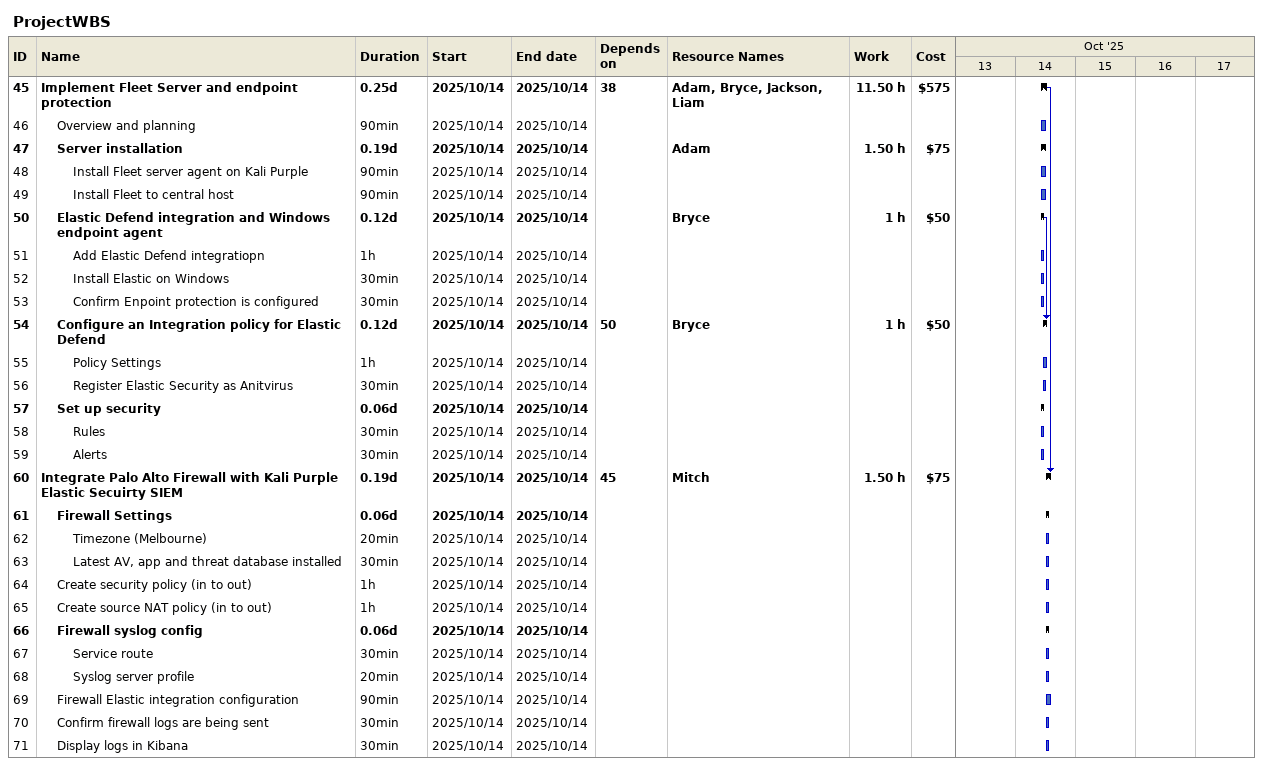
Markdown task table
ProjectWBS

| ID | Level | Task | Duration | Start | Finish | Predecessors | Resources | Work (h) | Cost ($) |
|---|---|---|---|---|---|---|---|---|---|
| 45 | 1 | **Implement Fleet Server and endpoint protection** | 0.25d | 2025-10-14 | 2025-10-14 | 38 | Adam, Bryce, Jackson, Liam | 11.50 | 575 |
| 46 | 2 | Overview and planning | 90min | 2025-10-14 | 2025-10-14 |  |  |  |  |
| 47 | 2 | **Server installation** | 0.19d | 2025-10-14 | 2025-10-14 |  | Adam | 1.50 | 75 |
| 48 | 3 | Install Fleet server agent on Kali Purple | 90min | 2025-10-14 | 2025-10-14 |  |  |  |  |
| 49 | 3 | Install Fleet to central host | 90min | 2025-10-14 | 2025-10-14 |  |  |  |  |
| 50 | 2 | **Elastic Defend integration and Windows endpoint agent** | 0.12d | 2025-10-14 | 2025-10-14 |  | Bryce | 1 | 50 |
| 51 | 3 | Add Elastic Defend integratiopn | 1h | 2025-10-14 | 2025-10-14 |  |  |  |  |
| 52 | 3 | Install Elastic on Windows | 30min | 2025-10-14 | 2025-10-14 |  |  |  |  |
| 53 | 3 | Confirm Enpoint protection is configured | 30min | 2025-10-14 | 2025-10-14 |  |  |  |  |
| 54 | 2 | **Configure an Integration policy for Elastic Defend** | 0.12d | 2025-10-14 | 2025-10-14 | 50 | Bryce | 1 | 50 |
| 55 | 3 | Policy Settings | 1h | 2025-10-14 | 2025-10-14 |  |  |  |  |
| 56 | 3 | Register Elastic Security as Anitvirus | 30min | 2025-10-14 | 2025-10-14 |  |  |  |  |
| 57 | 2 | **Set up security** | 0.06d | 2025-10-14 | 2025-10-14 |  |  |  |  |
| 58 | 3 | Rules | 30min | 2025-10-14 | 2025-10-14 |  |  |  |  |
| 59 | 3 | Alerts | 30min | 2025-10-14 | 2025-10-14 |  |  |  |  |
| 60 | 1 | **Integrate Palo Alto Firewall with Kali Purple Elastic Secuirty SIEM** | 0.19d | 2025-10-14 | 2025-10-14 | 45 | Mitch | 1.50 | 75 |
| 61 | 2 | **Firewall Settings** | 0.06d | 2025-10-14 | 2025-10-14 |  |  |  |  |
| 62 | 3 | Timezone (Melbourne) | 20min | 2025-10-14 | 2025-10-14 |  |  |  |  |
| 63 | 3 | Latest AV, app and threat database installed | 30min | 2025-10-14 | 2025-10-14 |  |  |  |  |
| 64 | 2 | Create security policy (in to out) | 1h | 2025-10-14 | 2025-10-14 |  |  |  |  |
| 65 | 2 | Create source NAT policy (in to out) | 1h | 2025-10-14 | 2025-10-14 |  |  |  |  |
| 66 | 2 | **Firewall syslog config** | 0.06d | 2025-10-14 | 2025-10-14 |  |  |  |  |
| 67 | 3 | Service route | 30min | 2025-10-14 | 2025-10-14 |  |  |  |  |
| 68 | 3 | Syslog server profile | 20min | 2025-10-14 | 2025-10-14 |  |  |  |  |
| 69 | 2 | Firewall Elastic integration configuration | 90min | 2025-10-14 | 2025-10-14 |  |  |  |  |
| 70 | 2 | Confirm firewall logs are being sent | 30min | 2025-10-14 | 2025-10-14 |  |  |  |  |
| 71 | 2 | Display logs in Kibana | 30min | 2025-10-14 | 2025-10-14 |  |  |  |  |
